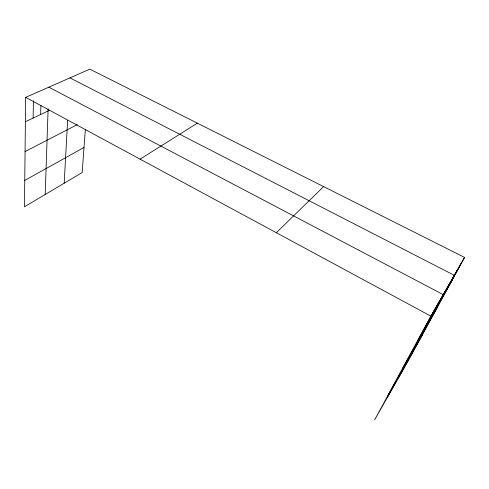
<?xml version="1.0" encoding="UTF-8"?>
<svg xmlns="http://www.w3.org/2000/svg" width="489" height="489" viewBox="0 0 489 489"><rect width="100%" height="100%" fill="white"/><g stroke="black" fill="none" stroke-linecap="round" stroke-linejoin="round"><path stroke-width="0.73" d="M464.55 257.416L430.858 316.151L374.647 419.849L409.69 358.199L464.55 257.416L89.817 69.151L25.672 97.366L24.45 206.786L82.158 172.562L85.355 129.408M33.111 118.075L33.441 100.691M40.66 114.499L40.899 105.496M45.184 194.488L48.124 108.766M64.181 183.222L67.629 120.514M422.349 332.263L435.094 308.773M426.512 324.989L439.208 301.591M387.38 397.453L443.217 294.61L48.863 87.164M434.403 311.206L447.001 288.009M438.144 304.671L450.693 281.578M398.908 377.178L454.287 275.307L69.97 77.879M445.351 292.074L457.796 269.194M448.823 286.004L461.213 263.229M387.905 395.387L422.783 334.152M402.63 368.229L437.203 307.654M418.071 339.739L452.215 280.075M276.322 232.709L323.614 186.609M140.08 159.145L197.348 123.173M24.743 180.429L84.022 147.464M25.067 151.566L77.329 124.609M25.397 121.73L49.322 110.392M25.672 97.366L430.858 316.151"/></g></svg>
